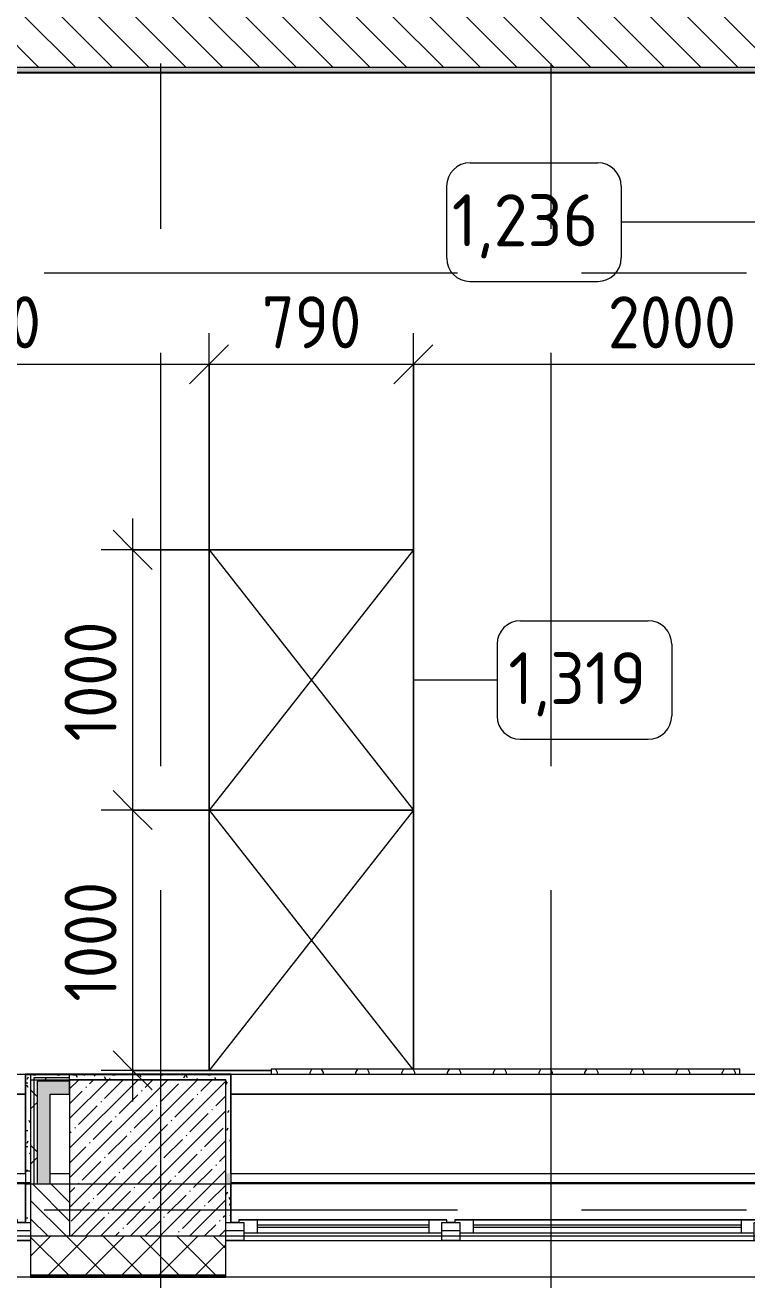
# Model space of a CAD drawing. Header units: millimetres. Extents: x -3724 to 231642, y -8553 to 29017.
# Drawn here: x 16489 to 19263, y -269 to 4552 of the extents above; entities that cross this region are included whole.
import ezdxf

# ---------------------------------------------------------------- set-up
doc = ezdxf.new("R2010")
doc.units = ezdxf.units.MM
doc.linetypes.add('Осевая', pattern=[3175, 635, -476.25, 1587.5, -476.25])
for name, color, linetype, lineweight in [('A-ANNO-DIMS', 7, 'Continuous', 9), ('A-ANNO-DIMS-100', 7, 'Continuous', 9), ('A-GLAZ', 7, 'Continuous', 9), ('A-GLAZ-1', 7, 'Continuous', 13), ('A-WALL', 7, 'Continuous', 9), ('I-FURN-IDEN', 7, 'Continuous', 9), ('I-WALL', 7, 'Continuous', 9), ('S-COLS', 7, 'Continuous', 9), ('Знаки', 7, 'Continuous', 9), ('Оси', 7, 'Continuous', 9), ('Оси-2', 7, 'Осевая', 9)]:
    doc.layers.add(name, color=color, linetype=linetype, lineweight=lineweight)
for name, color, linetype, lineweight, true_color in [('A-WALL-1', 9, 'Continuous', 9, 0x808080), ('A-WALL-FNSH-1', 9, 'Continuous', 9, 0x808080), ('I-FURN-1', 9, 'Continuous', 9, 0x808080)]:
    doc.layers.add(name, color=color, linetype=linetype, lineweight=lineweight, true_color=true_color)
doc.styles.add('GOST Common', font='GOST_Common.ttf', dxfattribs={"height": 200})
doc.styles.add('ISOCPEUR_1', font='isocpeur.ttf', dxfattribs={"width": 0.9, "height": 200})
doc.dimstyles.new('ISO-2_0_0_9К_Средний_округл2', dxfattribs={"dimscale": 304.8, "dimtxt": 199.196235, "dimasz": 0.492126, "dimexe": 0.393701, "dimexo": 0, "dimgap": 0, "dimtad": 1, "dimdec": 0, "dimrnd": 10, "dimzin": 0, "dimdsep": 46, "dimtxsty": 'ISOCPEUR_1', "dimblk1": 'OBLIQUE', "dimblk2": 'OBLIQUE', "dimsah": 1, "dimcen": 0.09, "dimdle": 0.393701, "dimazin": 0, "dimtfac": 1, "dimtdec": 4, "dimtix": 1, "dimtmove": 0, "dimatfit": 3, "dimfxl": 1, "dimtvp": 1, "dimtolj": 1, "dimtzin": 0, "dimarcsym": 2})
pattern_1 = [(0, (0, 0), (121.92, 30.48), [10.058, -81.382, 10.058, -81.382, -487.68]), (0, (0, 0), (121.92, 30.48), [-182.88, 10.058, -172.822, 10.058, -81.382, -213.36]), (0, (0, 0), (121.92, 30.48), [-457.2, 10.058, -50.902, 10.058, -142.342]), (120, (45.72, 15.24), (-87.356454, 90.345817), [10.058, -81.382, 10.058, -81.382, -487.68]), (120, (45.72, 15.24), (-87.356454, 90.345817), [-182.88, 10.058, -172.822, 10.058, -81.382, -213.36]), (120, (45.72, 15.24), (-87.356454, 90.345817), [-457.2, 10.058, -50.902, 10.058, -142.342]), (240, (60.96, 76.2), (-34.563546, -120.825817), [10.058, -81.382, 10.058, -81.382, -487.68]), (240, (60.96, 76.2), (-34.563546, -120.825817), [-182.88, 10.058, -172.822, 10.058, -81.382, -213.36]), (240, (60.96, 76.2), (-34.563546, -120.825817), [-457.2, 10.058, -50.902, 10.058, -142.342])]
pattern_2 = [(45, (0, 0), (-106.066, 106.066), []), (135, (0, 0), (-106.066, -106.066), [])]

# ---------------------------------------------------------------- blocks, each defined once
blk = doc.blocks.new('120_Окно_СКБ_1Ст - 120_Окно_СКБ_1Ст 900х2500_h_-V18-План расстановки мебели и оборудования 1 этажа в осях 1-12')
at = {"layer": 'A-GLAZ'}
for p, q in [((450, -57), (-450, -57)), ((-430, -127), (-400, -127)), ((-330, -107), (330, -107)), ((330, -117), (-330, -117)), ((400, -127), (430, -127))]:
    blk.add_line(p, q, dxfattribs=at)
at = {"layer": 'A-GLAZ-1'}
for p, q in [((-450, -127), (-450, -57)), ((-450, -57), (-380, -57)), ((-380, -57), (-380, -127)), ((380, -87), (-380, -87)), ((-380, -87), (-380, -127)), ((-330, -137), (-330, -87)), ((330, -137), (330, -87)), ((380, -127), (380, -57)), ((380, -57), (450, -57)), ((380, -127), (380, -87)), ((450, -57), (450, -127)), ((-380, -127), (-450, -127)), ((-380, -127), (-400, -127)), ((-400, -127), (-400, -137)), ((-400, -137), (400, -137)), ((400, -137), (-400, -137)), ((450, -127), (380, -127)), ((400, -127), (380, -127)), ((400, -137), (400, -127))]:
    blk.add_line(p, q, dxfattribs=at)
blk = doc.blocks.new('120_Окно_СКБ_2Ст - 120_Окно_СКБ_2Ст 2100х2500 _мал створка справа_-22445857-План расстановки мебели и оборудования 1 этажа в осях 1-12')
at = {"layer": 'A-GLAZ'}
for p, q in [((1050, -57), (-1050, -57)), ((-1030, -127), (-1000, -127)), ((-930, -107), (100, -107)), ((100, -117), (-930, -117)), ((170, -127), (200, -127)), ((270, -107), (930, -107)), ((930, -117), (270, -117)), ((1000, -127), (1030, -127))]:
    blk.add_line(p, q, dxfattribs=at)
at = {"layer": 'A-GLAZ-1'}
for p, q in [((-1050, -127), (-1050, -57)), ((-1050, -57), (-980, -57)), ((-980, -57), (-980, -127)), ((150, -87), (-980, -87)), ((-980, -87), (-980, -127)), ((-930, -137), (-930, -87)), ((100, -137), (100, -87)), ((150, -127), (150, -57)), ((150, -57), (220, -57)), ((150, -127), (150, -87)), ((220, -57), (220, -127)), ((980, -87), (220, -87)), ((220, -87), (220, -127)), ((270, -137), (270, -87)), ((930, -137), (930, -87)), ((980, -127), (980, -57)), ((980, -57), (1050, -57)), ((980, -127), (980, -87)), ((1050, -57), (1050, -127)), ((-980, -127), (-1050, -127)), ((-980, -127), (-1000, -127)), ((-1000, -127), (-1000, -137)), ((-1000, -137), (170, -137)), ((170, -137), (-1000, -137)), ((220, -127), (150, -127)), ((170, -127), (150, -127)), ((170, -137), (170, -127)), ((220, -127), (200, -127)), ((200, -127), (200, -137)), ((200, -137), (1000, -137)), ((1000, -137), (200, -137)), ((1050, -127), (980, -127)), ((1000, -127), (980, -127)), ((1000, -137), (1000, -127))]:
    blk.add_line(p, q, dxfattribs=at)
blk = doc.blocks.new('Шкаф параметрический - 1_319-V98-План расстановки мебели и оборудования 1 этажа в осях 1-12')
at = {"layer": 'I-FURN-1'}
for p, q in [((0, 0), (1000, -785)), ((995.8, 0), (0, 0)), ((0, 0), (0, -785)), ((0, -785), (0, 0)), ((0, 0), (995.8, 0)), ((0, -785), (995.8, -3.3)), ((1000, -785), (1000, -545.8)), ((1000, -545.8), (1000, -785)), ((0, -785), (1000, -785)), ((1000, -785), (0, -785))]:
    blk.add_line(p, q, dxfattribs=at)
blk = doc.blocks.new('Шкаф параметрический - 1_319-25527390-План расстановки мебели и оборудования 1 этажа в осях 1-12')
at = {"layer": 'I-FURN-1'}
for p, q in [((0, 0), (1000, -785)), ((0, -785), (1000, 0)), ((1000, 0), (0, 0)), ((0, 0), (0, -785)), ((0, -785), (0, 0)), ((0, 0), (1000, 0)), ((1000, -785), (1000, 0)), ((1000, 0), (1000, -785)), ((0, -785), (1000, -785)), ((1000, -785), (0, -785))]:
    blk.add_line(p, q, dxfattribs=at)
blk = doc.blocks.new('Съемный металлический экран с перфорацией - E1-V141-План расстановки мебели и оборудования 1 этажа в осях 1-12')
at = {"layer": 'Знаки'}
h = blk.add_hatch(dxfattribs=at)
h.set_pattern_fill('FP_110', color=256, style=0, pattern_type=2)
h.set_pattern_definition([(0, (-17416.406, -520), (0, 50.8), [13.612, -74.376]), (60, (-17391.006, -513.194), (-43.99409, 25.4), [13.612, -74.376]), (120, (-17384.2, -487.794), (-43.99409, -25.4), [13.612, -74.376]), (30, (-17402.79, -520), (9e-05, 101.59984), [13.612, -87.988]), (30, (-17428.19, -476.01), (9e-05, 101.59984), [13.612, -87.988]), (150, (-17416.41, -520), (-87.9881, -50.79984), [13.612, -87.988]), (150, (-17391.01, -476.01), (-87.9881, -50.79984), [13.612, -87.988]), (90, (-17384.2, -501.41), (-87.988, 50.8), [13.612, -87.988]), (90, (-17435, -501.41), (-87.988, 50.8), [13.612, -87.988])])
h.paths.add_polyline_path([(1504.8, 0), (1800, 0), (1800, 20), (0, 20), (0, 0), (1192.2, 0)])
for p, q in [((1800, 20), (0, 20)), ((0, 20), (0, 0)), ((1800, 0), (1800, 20))]:
    blk.add_line(p, q, dxfattribs=at)
blk = doc.blocks.new('Зашивка приборов отопления20 - Зашивка приборов отопления-33282357-План расстановки мебели и оборудования 1 этажа в осях 1-12')
at = {"layer": 'A-WALL'}
for p, q in [((10940, 520), (10080, 520)), ((10940, 445), (10080, 445)), ((10080, 445), (10940, 445)), ((10060.9, 150), (10060.9, 105)), ((10060.9, 105), (10960, 105))]:
    blk.add_line(p, q, dxfattribs=at)
blk = doc.blocks.new('Зашивка приборов отопления21 - Зашивка приборов отопления-33282451-План расстановки мебели и оборудования 1 этажа в осях 1-12')
at = {"layer": 'A-WALL'}
for p, q in [((13270.9, 520), (10060.9, 520)), ((13270.9, 445), (10060.9, 445)), ((10060.9, 445), (13270.9, 445)), ((10061.7, 105), (12140.9, 105))]:
    blk.add_line(p, q, dxfattribs=at)
blk = doc.blocks.new('DIMBLOCK50-План расстановки мебели и оборудования 1 этажа в осях 1-12')
at = {"layer": 'A-ANNO-DIMS-100'}
for p, q in [((16901.7, 2655.8), (16901.7, 1535.8)), ((17195.8, 2535.8), (16781.7, 2535.8)), ((16901.7, 2535.8), (17195.8, 2535.8)), ((17195.8, 1535.8), (16781.7, 1535.8)), ((16901.7, 1535.8), (17195.8, 1535.8))]:
    blk.add_line(p, q, dxfattribs=at)
at = {"layer": 'A-ANNO-DIMS-100', "lineweight": 20}
for p, q in [((16901.7, 2535.8), (16826.7, 2610.8)), ((16901.7, 2535.8), (16976.7, 2460.8)), ((16901.7, 1535.8), (16826.7, 1610.8)), ((16901.7, 1535.8), (16976.7, 1460.8))]:
    blk.add_line(p, q, dxfattribs=at)
at = {"layer": 'A-ANNO-DIMS-100', "color": 0, "insert": (16640.4, 1800.2), "char_height": 200, "width": 565.411, "attachment_point": 1, "rotation": 90, "line_spacing_factor": 1.149209, "style": 'ISOCPEUR_1'}
blk.add_mtext('1000', dxfattribs=at)
blk = doc.blocks.new('_Oblique')
at = {"color": 0, "linetype": 'ByBlock', "lineweight": -2}
blk.add_line((-0.5, -0.5), (0.5, 0.5), dxfattribs=at)
blk = doc.blocks.new('DIMBLOCK51-План расстановки мебели и оборудования 1 этажа в осях 1-12')
at = {"layer": 'A-ANNO-DIMS-100', "lineweight": 20}
for p, q in [((16901.7, 1535.8), (16826.7, 1610.8)), ((16901.7, 1535.8), (16976.7, 1460.8)), ((16901.7, 535.8), (16826.7, 610.8)), ((16901.7, 535.8), (16976.7, 460.8))]:
    blk.add_line(p, q, dxfattribs=at)
at = {"layer": 'A-ANNO-DIMS-100'}
for p, q in [((17195.8, 1535.8), (16781.7, 1535.8)), ((16901.7, 1535.8), (16901.7, 415.8)), ((16901.7, 1535.8), (17195.8, 1535.8)), ((17195.8, 535.8), (16781.7, 535.8)), ((16901.7, 535.8), (17195.8, 535.8))]:
    blk.add_line(p, q, dxfattribs=at)
at = {"layer": 'A-ANNO-DIMS-100', "color": 0, "insert": (16640.4, 800.2), "char_height": 200, "width": 565.411, "attachment_point": 1, "rotation": 90, "line_spacing_factor": 1.149209, "style": 'ISOCPEUR_1'}
blk.add_mtext('1000', dxfattribs=at)
blk = doc.blocks.new('Марка_Мебель - В прямоуг_Balcon_Марка-25523697-План расстановки мебели и оборудования 1 этажа в осях 1-12')
at = {"layer": 'I-FURN-IDEN'}
for p, q in [((-2.455, 2.278), (2.455, 2.278)), ((-3.355, 1.378), (-3.355, -1.384)), ((3.355, 1.378), (3.355, -1.378)), ((-2.461, -2.278), (2.455, -2.278))]:
    blk.add_line(p, q, dxfattribs=at)
for centre, radius, start, end in [((-2.455, 1.378), 0.9, 90, 180), ((2.455, 1.378), 0.9, 0, 90), ((-2.461, -1.384), 0.893, 180, 270), ((2.455, -1.378), 0.9, 270, 0)]:
    blk.add_arc(centre, radius, start, end, dxfattribs=at)
blk = doc.blocks.new('DIMBLOCK74-План расстановки мебели и оборудования 1 этажа в осях 1-12')
at = {"layer": 'A-ANNO-DIMS-100'}
for p, q in [((15435.8, 2544), (15435.8, 3368.7)), ((17195.8, 2535.8), (17195.8, 3368.7)), ((15435.8, 3248.7), (17195.8, 3248.7)), ((15435.8, 3248.7), (15435.8, 2544)), ((17195.8, 3248.7), (17195.8, 2535.8))]:
    blk.add_line(p, q, dxfattribs=at)
at = {"layer": 'A-ANNO-DIMS-100', "lineweight": 20}
for p, q in [((15435.8, 3248.7), (15510.8, 3323.7)), ((17195.8, 3248.7), (17270.8, 3323.7)), ((15435.8, 3248.7), (15360.8, 3173.7)), ((17195.8, 3248.7), (17120.8, 3173.7))]:
    blk.add_line(p, q, dxfattribs=at)
at = {"layer": 'A-ANNO-DIMS-100', "color": 0, "insert": (16080.2, 3510), "char_height": 200, "width": 565.411, "attachment_point": 1, "line_spacing_factor": 1.149209, "style": 'ISOCPEUR_1'}
blk.add_mtext('1760', dxfattribs=at)
blk = doc.blocks.new('DIMBLOCK75-План расстановки мебели и оборудования 1 этажа в осях 1-12')
at = {"layer": 'A-ANNO-DIMS-100'}
for p, q in [((17195.8, 2535.8), (17195.8, 3368.7)), ((17980.8, 2535.8), (17980.8, 3368.7)), ((17195.8, 3248.7), (17980.8, 3248.7)), ((17195.8, 3248.7), (17195.8, 2535.8)), ((17980.8, 3248.7), (17980.8, 2535.8))]:
    blk.add_line(p, q, dxfattribs=at)
at = {"layer": 'A-ANNO-DIMS-100', "lineweight": 20}
for p, q in [((17195.8, 3248.7), (17270.8, 3323.7)), ((17980.8, 3248.7), (18055.8, 3323.7)), ((17195.8, 3248.7), (17120.8, 3173.7)), ((17980.8, 3248.7), (17905.8, 3173.7))]:
    blk.add_line(p, q, dxfattribs=at)
at = {"layer": 'A-ANNO-DIMS-100', "color": 0, "insert": (17398.7, 3510), "char_height": 200, "width": 455.087, "attachment_point": 1, "line_spacing_factor": 1.149209, "style": 'ISOCPEUR_1'}
blk.add_mtext('790', dxfattribs=at)
blk = doc.blocks.new('DIMBLOCK76-План расстановки мебели и оборудования 1 этажа в осях 1-12')
at = {"layer": 'A-ANNO-DIMS-100'}
for p, q in [((17980.8, 2535.8), (17980.8, 3368.7)), ((19980.8, 3354.7), (19980.8, 3128.7)), ((19980.8, 3248.7), (19980.8, 3354.7)), ((17980.8, 3248.7), (20100.8, 3248.7)), ((17980.8, 3248.7), (17980.8, 2535.8))]:
    blk.add_line(p, q, dxfattribs=at)
at = {"layer": 'A-ANNO-DIMS-100', "lineweight": 20}
for p, q in [((17980.8, 3248.7), (18055.8, 3323.7)), ((19980.8, 3248.7), (20055.8, 3323.7)), ((17980.8, 3248.7), (17905.8, 3173.7)), ((19980.8, 3248.7), (19905.8, 3173.7))]:
    blk.add_line(p, q, dxfattribs=at)
at = {"layer": 'A-ANNO-DIMS-100', "color": 0, "insert": (18728, 3510), "char_height": 200, "width": 606.782, "attachment_point": 1, "line_spacing_factor": 1.149209, "style": 'ISOCPEUR_1'}
blk.add_mtext('2000', dxfattribs=at)

msp = doc.modelspace()

# ---------------------------------------------------------------- hatches: boundary and pattern name
at = {"layer": 'A-WALL'}
h = msp.add_hatch(dxfattribs=at)
h.set_pattern_fill('FP_29', color=256, style=0, pattern_type=2)
h.set_pattern_definition([(135, (0, 0), (-35.35534, -35.35534), [])])
h.paths.add_polyline_path([(6830, -100), (7660, -100), (7660, 100), (6830, 100), (6830, -80)])
h.paths.add_polyline_path([(14860, -100), (15610, -100), (15610, 100), (14860, 100), (14860, -80)])
h.paths.add_polyline_path([(9910, -100), (9910, 100), (9159.7, 100), (9159.7, -100), (9876.4, -100)])
h.paths.add_polyline_path([(28309.7, -100), (28309.7, 100), (27310, 100), (27310, -100), (28003.1, -100)])
h.paths.add_polyline_path([(21752.5, -100), (21910, -100), (21910, 100), (21610, 100), (21610, -100)])
h.paths.add_polyline_path([(22510, -100), (22635, -100), (22635, 100), (22510, 100), (22510, -80)])
h.paths.add_polyline_path([(26160, -100), (26410, -100), (26410, 100), (26160, 100), (26160, -80)])
h.paths.add_polyline_path([(19360, -100), (20710, -100), (20710, 100), (19360, 100), (19360, -80)])
h.paths.add_polyline_path([(12010, -100), (12160, -100), (12160, 100), (12010, 100), (12010, -80)])
h.paths.add_polyline_path([(25560, -100), (25560, 100), (25435, 100), (25435, -100), (25502.9, -100)])
h.paths.add_polyline_path([(16510, -100), (16660, -100), (16660, 100), (16510, 100), (16510, -80)])
h = msp.add_hatch(dxfattribs=at)
h.set_pattern_fill('FP_6', color=256, style=0, pattern_type=2)
h.set_pattern_definition([(45, (0, 0), (-70.71068, 70.71068), []), (135, (0, 0), (-70.71068, -70.71068), [])])
h.paths.add_polyline_path([(38290.2, -250), (38290.2, -100), (37990, -100), (37990, -250), (38004.1, -250)])
h.paths.add_polyline_path([(33870, -250), (33870, -100), (33010, -100), (33010, -250), (33628.6, -250)])
h.paths.add_polyline_path([(35970, -250), (37090, -250), (37090, -100), (35970, -100), (35970, -190.3)])
h.paths.add_polyline_path([(8259.7, -250), (8259.7, -100), (6830, -100), (6830, -250), (8001.2, -250)])
h.paths.add_polyline_path([(15501.9, -250), (15610, -250), (15610, -100), (14860, -100), (14860, -250), (14876.9, -250)])
h.paths.add_polyline_path([(16510, -250), (17260, -250), (17260, -100), (16510, -100), (16510, -238.7)])
h.paths.add_polyline_path([(19360, -250), (20710, -250), (20710, -100), (19360, -100), (19360, -231.6)])
h.paths.add_polyline_path([(12376.7, -250), (12760, -250), (12760, -100), (12010, -100), (12010, -250)])
h.paths.add_polyline_path([(21610, -250), (22635, -250), (22635, -100), (21610, -100), (21610, -226)])
h.paths.add_polyline_path([(30190.8, -250), (30210, -250), (30210, -100), (29209.7, -100), (29209.7, -250), (29878.3, -250)])
h.paths.add_polyline_path([(25435, -250), (26410, -250), (26410, -100), (25435, -100), (25435, -216.5)])
h.paths.add_polyline_path([(27310, -250), (28309.7, -250), (28309.7, -100), (27310, -100), (27310, -211.8)])
h.paths.add_polyline_path([(3625.8, -250), (3730, -250), (3730, -100), (-260, -100), (-260, -250), (3510, -250)])
h.paths.add_polyline_path([(9910, -250), (9910, -100), (9159.7, -100), (9159.7, -250), (9876.4, -250)])
at = {"layer": 'I-WALL'}
h = msp.add_hatch(dxfattribs=at)
h.set_pattern_fill('FP_16', color=256, style=0, pattern_type=2)
h.set_pattern_definition([(135, (0, 0), (-70.7107, -70.7107), [])])
h.paths.add_polyline_path([(18627.2, 4390), (20510, 4390), (20510, 4590), (14330, 4590), (14330, 4390), (16127, 4390)])
h = msp.add_hatch(dxfattribs=at)
h.set_pattern_fill('FP_103', color=256, style=0, pattern_type=2)
h.set_pattern_definition(pattern_1)
h.paths.add_polyline_path([(20510, 4370), (20510, 4390), (14330, 4390), (14330, 4370), (20508.8, 4370)])
h = msp.add_hatch(dxfattribs=at)
h.set_pattern_fill('FP_103', color=256, style=0, pattern_type=2)
h.set_pattern_definition(pattern_1)
h.paths.add_polyline_path([(17260, 500), (17260, 520), (16490, 520), (16490, 500), (17195.8, 500)])
h = msp.add_hatch(dxfattribs=at)
h.set_pattern_fill('FP_103', color=256, style=0, pattern_type=2)
h.set_pattern_definition(pattern_1)
h.paths.add_polyline_path([(16510, 150), (16510, 500), (16490, 499.5), (16490, 150)])
h = msp.add_hatch(dxfattribs=at)
h.set_pattern_fill('FP_104', color=256, style=0, pattern_type=2)
h.set_pattern_definition(pattern_2)
h.paths.add_polyline_path([(16510, 100), (16522.5, 100), (16522.3, 500), (16510, 500), (16510, 114.1)])
h = msp.add_hatch(dxfattribs=at)
h.set_pattern_fill('FP_104', color=256, style=0, pattern_type=2)
h.set_pattern_definition(pattern_2)
h.paths.add_polyline_path([(16535, 100), (16535, 500), (16522.5, 500), (16522.5, 100)])
h = msp.add_hatch(dxfattribs=at)
h.set_pattern_fill('FP_104', color=256, style=0, pattern_type=2)
h.set_pattern_definition(pattern_2)
h.paths.add_polyline_path([(16585, 495), (16660, 495), (16660, 500), (16535, 500), (16535, 495)])
for points in [[(16537.3, 100), (16585, 100), (16585, 495), (16535, 495), (16535, 100)], [(16660, 445), (16660, 495), (16585, 495), (16585, 445)]]:
    msp.add_hatch(color=256, dxfattribs=at).paths.add_polyline_path(points)
h = msp.add_hatch(dxfattribs=at)
h.set_pattern_fill('FP_103', color=256, style=0, pattern_type=2)
h.set_pattern_definition(pattern_1)
h.paths.add_polyline_path([(17279.1, 140), (17280, 140), (17279.1, 520), (17260, 520), (17260, 140)])
h = msp.add_hatch(dxfattribs=at)
h.set_pattern_fill('FP_103', color=256, style=0, pattern_type=2)
h.set_pattern_definition(pattern_1)
h.paths.add_polyline_path([(16507.3, -48), (16510, -48), (16510, 100), (16490, 100), (16490, -48)])
h = msp.add_hatch(dxfattribs=at)
h.set_pattern_fill('FP_103', color=256, style=0, pattern_type=2)
h.set_pattern_definition(pattern_1)
h.paths.add_polyline_path([(17281, 100), (17280, 140), (17260, 140), (17260, 100), (17280, 100)])
h.paths.add_polyline_path([(20490, 100), (20490, 140), (19360, 140), (19360, 100), (20082.7, 100)])
h = msp.add_hatch(dxfattribs=at)
h.set_pattern_fill('FP_103', color=256, style=0, pattern_type=2)
h.set_pattern_definition(pattern_1)
h.paths.add_polyline_path([(17260, -48), (17280, -48), (17280, 100), (17260, 100)])
at = {"layer": 'S-COLS'}
h = msp.add_hatch(dxfattribs=at)
h.set_pattern_fill('FP_1', color=256, style=0, pattern_type=2)
h.set_pattern_definition([(45, (0, 0), (-57.02463, 57.02463), []), (45, (57.025, 0), (-57.02463, 57.02463), [100.806, -20.161, 3.353, -16.808])])
h.paths.add_polyline_path([(16752.1, -100), (17260, -100), (17260, 500), (16660, 500), (16660, -100)])

# ---------------------------------------------------------------- linework, layer by layer
at = {"layer": 'A-WALL'}
for p, q in [((16522.5, 507.5), (16522.5, 100)), ((16660, 507.5), (16522.5, 507.5)), ((16535, 495), (16535, 100)), ((16660, 495), (16535, 495)), ((17280, 140), (17281, 140)), ((8260, -100), (21910, -100)), ((16510, -258), (15610, -258)), ((16510, -250), (17260, -250)), ((16510, -253), (17260, -253)), ((19360, -258), (17260, -258))]:
    msp.add_line(p, q, dxfattribs=at)
at = {"layer": 'A-WALL-1'}
for p, q in [((14330, 4390), (20510, 4390)), ((16490, 520), (16490, 150)), ((16510, 520), (16510, -250)), ((16510, 500), (17260, 500)), ((16660, 445), (16660, 520)), ((17260, -250), (17260, 500)), ((17280, 140), (17280, 520)), ((16585, 100), (16585, 445)), ((16585, 445), (16660, 445)), ((16490, 150), (16510, 150)), ((16490, 100), (17280, 100)), ((16490, 100), (16490, -48)), ((17280, -48), (17280, 100)), ((17281, 100), (17281, 140)), ((16490, -48), (16510, -48)), ((17260, -48), (17280, -48))]:
    msp.add_line(p, q, dxfattribs=at)
at = {"layer": 'A-WALL-FNSH-1'}
for p, q in [((14309, 4369), (20489, 4369)), ((20489, 4370), (14310, 4370)), ((17281, 521), (16488.8, 521)), ((16488.8, 520), (16488.8, 140.5)), ((16489.8, 140.5), (16489.8, 520)), ((16489.8, 520), (17280, 520)), ((17281, 140), (17281, 520)), ((16488.8, 140.5), (16489.8, 140.5)), ((16489, 100), (16489, -48)), ((16490, 100), (16489, 100)), ((17281, 100), (17280, 100)), ((17281, -48), (17281, 100)), ((16489, -48), (16490, -48)), ((17280, -48), (17281, -48)), ((16510, -250), (16510, -258)), ((16510, -258), (17260, -258)), ((17260, -258), (17260, -250))]:
    msp.add_line(p, q, dxfattribs=at)
at = {"layer": 'I-FURN-IDEN'}
for p, q in [((19980.8, 3794.9), (18779.7, 3794.9)), ((17980.8, 2035.8), (18302.6, 2035.8))]:
    msp.add_line(p, q, dxfattribs=at)
at = {"layer": 'I-WALL'}
for p, q in [((17281, 521), (20489, 521)), ((17281, 521), (17281, 520)), ((20489, 520), (17281, 520)), ((16490, 150), (16490, 100)), ((15630, 140), (16490, 140)), ((16489, 100), (15631, 100)), ((16585, 140), (16660, 140)), ((17281, 140), (19360, 140)), ((19339, 100), (17281, 100)), ((16510, -80), (16440, -80)), ((17330, -80), (17260, -80)), ((18160, -80), (18090, -80))]:
    msp.add_line(p, q, dxfattribs=at)
at = {"layer": 'S-COLS'}
for p, q in [((17260, 500), (16660, 500)), ((16660, 500), (16660, -100)), ((17260, -100), (17260, 500)), ((16660, -100), (17260, -100))]:
    msp.add_line(p, q, dxfattribs=at)
at = {"layer": 'Оси'}
for p, q in [((17010, -1906.3), (17010, 593.7)), ((18510, -1906.3), (18510, 593.7))]:
    msp.add_line(p, q, dxfattribs=at)
at = {"layer": 'Оси-2'}
for p, q in [((17010, 593.7), (17010, 24898.1)), ((18510, 593.7), (18510, 24898.1)), ((-423.7, 3600), (35770, 3600)), ((-423.7, 0), (35770, 0))]:
    msp.add_line(p, q, dxfattribs=at)

# ---------------------------------------------------------------- block references
at = {"layer": 'A-GLAZ', "rotation": 180}
for name, p in [('120_Окно_СКБ_1Ст - 120_Окно_СКБ_1Ст 900х2500_h_-V18-План расстановки мебели и оборудования 1 этажа в осях 1-12', (16060, -175)), ('120_Окно_СКБ_2Ст - 120_Окно_СКБ_2Ст 2100х2500 _мал створка справа_-22445857-План расстановки мебели и оборудования 1 этажа в осях 1-12', (18310, -175))]:
    msp.add_blockref(name, p, dxfattribs=at)
at = {"layer": 'A-WALL'}
for name, p in [('Зашивка приборов отопления20 - Зашивка приборов отопления-33282357-План расстановки мебели и оборудования 1 этажа в осях 1-12', (5550, 0)), ('Зашивка приборов отопления21 - Зашивка приборов отопления-33282451-План расстановки мебели и оборудования 1 этажа в осях 1-12', (7219.1, 0))]:
    msp.add_blockref(name, p, dxfattribs=at)
at = {"layer": 'I-FURN-1', "rotation": 269.9999999999999}
for name, p in [('Шкаф параметрический - 1_319-25527390-План расстановки мебели и оборудования 1 этажа в осях 1-12', (17980.8, 2535.8)), ('Шкаф параметрический - 1_319-V98-План расстановки мебели и оборудования 1 этажа в осях 1-12', (17980.8, 1535.8))]:
    msp.add_blockref(name, p, dxfattribs=at)
at = {"layer": 'I-FURN-IDEN', "xscale": 99.99999999999993, "yscale": 99.99999999999993, "zscale": 99.99999999999993}
for p in [(18444.2, 3794.9), (18638, 2035.8)]:
    msp.add_blockref('Марка_Мебель - В прямоуг_Balcon_Марка-25523697-План расстановки мебели и оборудования 1 этажа в осях 1-12', p, dxfattribs=at)
at = {"layer": 'Знаки'}
msp.add_blockref('Съемный металлический экран с перфорацией - E1-V141-План расстановки мебели и оборудования 1 этажа в осях 1-12', (17435, 520), dxfattribs=at)

# ---------------------------------------------------------------- texts
at = {"layer": 'I-FURN-IDEN', "char_height": 200, "attachment_point": 1, "style": 'GOST Common'}
for s, insert, width in [('1,236', (18128.7, 3902), 729.536), ('1,319', (18345.5, 2142.8), 673.417)]:
    msp.add_mtext(s, dxfattribs=dict(at, insert=insert, width=width))

# ---------------------------------------------------------------- dimensions: what is measured, and where the dimension line sits
at = {"layer": 'A-ANNO-DIMS'}
for base, p1, p2, override, picture, middle in [((17195.8, 3248.7), (15435.8, 2544), (17195.8, 2535.8), {"dimpost": '<>', "dimfxl": 1760.019542}, 'DIMBLOCK74-План расстановки мебели и оборудования 1 этажа в осях 1-12', (16315.8, 3348.7)), ((17980.8, 3248.7), (17195.8, 2535.8), (17980.8, 2535.8), {"dimpost": '<>', "dimfxl": 785}, 'DIMBLOCK75-План расстановки мебели и оборудования 1 этажа в осях 1-12', (17588.3, 3348.7)), ((19980.8, 3248.7), (17980.8, 2535.8), (19980.8, 3354.7), {"dimpost": '<>', "dimfxl": 2161.186787}, 'DIMBLOCK76-План расстановки мебели и оборудования 1 этажа в осях 1-12', (18980.8, 3348.7))]:
    dim = msp.add_linear_dim(base=base, p1=p1, p2=p2, dimstyle='ISO-2_0_0_9К_Средний_округл2', override=override, dxfattribs=at)
    dim.commit()
    dim.dimension.update_dxf_attribs({"geometry": picture, "text_midpoint": middle})
for base, p1, p2, picture, middle in [((16901.7, 1535.8), (17195.8, 2535.8), (17195.8, 1535.8), 'DIMBLOCK50-План расстановки мебели и оборудования 1 этажа в осях 1-12', (16801.7, 2035.8)), ((16901.7, 535.8), (17195.8, 1535.8), (17195.8, 535.8), 'DIMBLOCK51-План расстановки мебели и оборудования 1 этажа в осях 1-12', (16801.7, 1035.8))]:
    dim = msp.add_linear_dim(base=base, p1=p1, p2=p2, angle=90, dimstyle='ISO-2_0_0_9К_Средний_округл2', override={"dimpost": '<>', "dimfxl": 1000}, dxfattribs=at)
    dim.commit()
    dim.dimension.update_dxf_attribs({"geometry": picture, "text_midpoint": middle})

doc.saveas('drawing.dxf')
